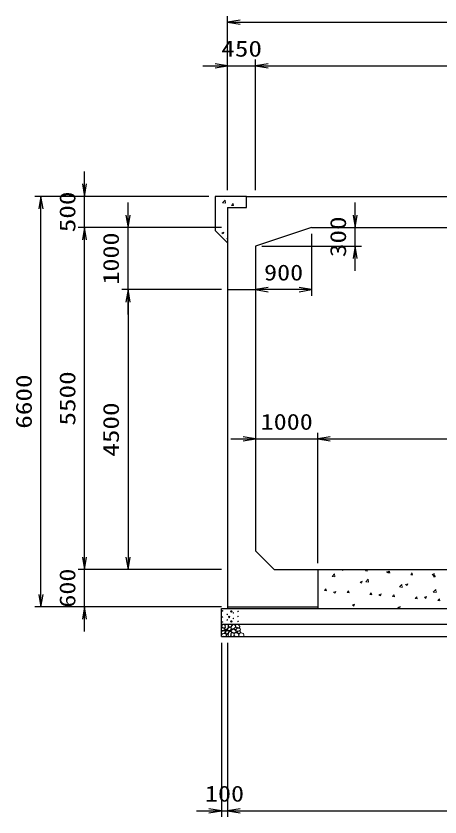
# Model space of a CAD drawing. Units: millimetres at full size. Extents: x 0 to 84100, y 0 to 59400.
# Drawn here: x 59200 to 66013, y 31470 to 44350 of the extents above; entities that cross this region are included whole.
import ezdxf
from ezdxf.enums import TextEntityAlignment as Align

# ---------------------------------------------------------------- set-up
doc = ezdxf.new("R2010")
doc.units = ezdxf.units.MM
for name, color, linetype, lineweight in [('D-DCR-HCHn', 4, 'Continuous', 9), ('D-STR-DIM', 7, 'Continuous', 25), ('D-STR-STRn', 1, 'Continuous', 25)]:
    doc.layers.add(name, color=color, linetype=linetype, lineweight=lineweight)
doc.styles.add('ＭＳ ゴシック', font='')
doc.styles.get('ＭＳ ゴシック').set_extended_font_data('MS Gothic')

# ---------------------------------------------------------------- blocks, each defined once
blk = doc.blocks.new('open_arrow')
at = {"color": 0, "linetype": 'Continuous', "lineweight": -2}
blk.add_lwpolyline([(7.5, 1.25), (0, 0), (7.5, -1.25)], dxfattribs=at)

msp = doc.modelspace()

# ---------------------------------------------------------------- linework, layer by layer
at = {"layer": 'D-DCR-HCHn'}
for p, q in [((62519.834, 41345.507), (62559.402, 41386.745)), ((62519.919, 41345.298), (62565.098, 41338.291)), ((62565.035, 41338.407), (62559.422, 41386.652)), ((62664.001, 41305.255), (62694.365, 41302.598)), ((62664.087, 41305.286), (62688.577, 41334.472)), ((62694.623, 41302.192), (62688.749, 41334.035)), ((62400.738, 40951.959), (62400, 40955.959)), ((62400, 40952.405), (62400.483, 40952.363)), ((62505.333, 40863.031), (62540.902, 40876.684)), ((62505.354, 40862.949), (62530.623, 40845.905)), ((62530.658, 40845.929), (62540.959, 40876.627)), ((62587.184, 40766.57), (62600, 40779.927)), ((62587.268, 40766.362), (62600, 40764.388)), ((64428.559, 35450), (64450.475, 35435.218)), ((64450.504, 35435.243), (64455.456, 35450)), ((64814.39, 35427.921), (64844.754, 35425.264)), ((64814.497, 35427.946), (64833.003, 35450)), ((64844.966, 35424.841), (64840.325, 35450)), ((65155.264, 35411.643), (65190.834, 35425.297)), ((65178.867, 35396.068), (65203.357, 35425.254)), ((65180.566, 35394.559), (65190.866, 35425.257)), ((65209.334, 35392.961), (65203.46, 35424.803)), ((64277.649, 35337.969), (64317.216, 35379.207)), ((64277.724, 35337.769), (64322.904, 35330.762)), ((64322.848, 35330.882), (64317.236, 35379.126)), ((64819.807, 35253.884), (64859.374, 35295.122)), ((64865.006, 35246.797), (64859.394, 35295.042)), ((65155.267, 35411.577), (65180.536, 35394.533)), ((65178.759, 35396.043), (65209.123, 35393.386)), ((65543.127, 35364.165), (65573.491, 35361.508)), ((65543.236, 35364.19), (65567.726, 35393.376)), ((65573.701, 35361.08), (65567.828, 35392.923)), ((65885.327, 35370.958), (65920.896, 35384.612)), ((65885.329, 35370.892), (65910.598, 35353.848)), ((65907.495, 35332.287), (65937.859, 35329.63)), ((65907.605, 35332.311), (65932.095, 35361.498)), ((65910.628, 35353.874), (65920.928, 35384.572)), ((65938.069, 35329.199), (65932.195, 35361.042)), ((64728.431, 35247.797), (64764.001, 35261.451)), ((64728.434, 35247.731), (64753.703, 35230.687)), ((64753.733, 35230.713), (64764.033, 35261.411)), ((64819.883, 35253.684), (64865.062, 35246.677)), ((65361.965, 35169.8), (65401.532, 35211.037)), ((65362.041, 35169.598), (65407.221, 35162.591)), ((65407.164, 35162.713), (65401.552, 35210.957)), ((65458.494, 35207.112), (65494.063, 35220.766)), ((65458.496, 35207.047), (65483.765, 35190.002)), ((65483.795, 35190.028), (65494.095, 35220.726)), ((64156.14, 35109.564), (64186.504, 35106.907)), ((64156.245, 35109.589), (64180.736, 35138.775)), ((64186.713, 35106.488), (64180.84, 35138.331)), ((64301.598, 35083.952), (64337.168, 35097.605)), ((64301.601, 35083.886), (64326.871, 35066.842)), ((64326.9, 35066.867), (64337.2, 35097.565)), ((64520.508, 35077.686), (64550.872, 35075.029)), ((64520.615, 35077.71), (64545.105, 35106.897)), ((64551.081, 35074.608), (64545.207, 35106.451)), ((64884.876, 35045.808), (64915.24, 35043.151)), ((64884.984, 35045.832), (64909.474, 35075.019)), ((64915.449, 35042.727), (64909.575, 35074.57)), ((65031.661, 35043.266), (65067.23, 35056.92)), ((65031.663, 35043.201), (65056.932, 35026.157)), ((65056.962, 35026.183), (65067.262, 35056.881)), ((65249.353, 35013.954), (65273.844, 35043.14)), ((65279.816, 35010.847), (65273.943, 35042.689)), ((65904.123, 35085.715), (65943.69, 35126.953)), ((65904.199, 35085.513), (65949.379, 35078.505)), ((65949.323, 35078.628), (65943.71, 35126.873)), ((65249.244, 35013.93), (65279.608, 35011.273)), ((65613.612, 34982.052), (65643.976, 34979.395)), ((65613.723, 34982.076), (65638.213, 35011.262)), ((65644.184, 34978.966), (65638.31, 35010.809)), ((65761.724, 35002.581), (65797.293, 35016.235)), ((65761.725, 35002.516), (65786.994, 34985.472)), ((65787.023, 34985.498), (65797.323, 35016.196)), ((65977.981, 34950.173), (66008.345, 34947.517)), ((65978.092, 34950.198), (66002.582, 34979.384)), ((66008.552, 34947.085), (66002.678, 34978.928)), ((64604.828, 34879.421), (64640.398, 34893.074)), ((64604.83, 34879.355), (64630.099, 34862.311)), ((64630.129, 34862.337), (64640.429, 34893.035)), ((65334.891, 34838.735), (65370.46, 34852.389)), ((65334.892, 34838.671), (65360.161, 34821.626)), ((65360.19, 34821.653), (65370.49, 34852.35))]:
    msp.add_line(p, q, dxfattribs=at)
for points in [[(62551.198, 34561.594), (62530.395, 34566.217), (62511.904, 34556.971), (62509.592, 34536.168), (62514.215, 34519.988), (62537.33, 34513.053), (62553.51, 34513.053), (62560.444, 34524.611), (62560.444, 34550.037)], [(62569.69, 34563.906), (62562.756, 34543.102), (62565.067, 34519.988), (62548.887, 34494.562), (62569.69, 34483.005), (62592.805, 34494.562), (62606.673, 34513.053), (62611.296, 34543.102), (62606.673, 34559.283), (62592.805, 34566.217)], [(62608.985, 34508.431), (62597.427, 34480.693), (62606.673, 34469.136), (62634.411, 34469.136), (62645.968, 34473.759), (62657.525, 34489.939), (62657.525, 34503.808), (62645.968, 34522.299), (62632.099, 34524.611)], [(62673.447, 34486.214), (62660.689, 34490.569), (62659.425, 34518.678), (62672.512, 34547.359), (62689.448, 34563.536), (62721.403, 34557.032), (62724.133, 34521.913), (62713.816, 34509.876), (62685.739, 34494.301)], [(62704.798, 34495.711), (62706.454, 34489.566), (62712.011, 34485.193), (62724.19, 34483.302), (62735.305, 34489.802), (62745.592, 34499.138), (62754.858, 34507.333), (62754.635, 34513.462), (62748.736, 34518.875), (62734.203, 34520.356), (62721.47, 34514.383), (62712.011, 34505.165), (62707.281, 34500.556)], [(62732.012, 34529.601), (62725.964, 34535.086), (62724.897, 34540.792), (62728.414, 34553.305), (62738.71, 34567.61), (62761.004, 34566.105), (62782.571, 34555.811), (62797.195, 34535.597), (62795.021, 34522.456), (62788.02, 34515.716), (62776.769, 34513.215), (62760.511, 34517.483), (62739.289, 34524.481)], [(62507.281, 34503.808), (62500.346, 34483.005), (62509.592, 34469.136), (62532.707, 34466.824), (62548.488, 34473.599), (62541.952, 34489.939), (62546.575, 34499.185), (62537.33, 34508.431), (62523.461, 34513.053)], [(62551.155, 34427.009), (62568.277, 34452.692), (62566.137, 34459.112), (62542.594, 34465.533), (62521.192, 34463.393), (62506.21, 34450.551), (62504.07, 34435.57), (62506.21, 34420.588), (62523.332, 34416.308)], [(62559.716, 34373.503), (62574.698, 34379.924), (62578.978, 34401.326), (62570.417, 34416.308), (62555.435, 34420.588), (62536.173, 34418.448), (62514.771, 34409.887), (62504.07, 34397.045), (62504.07, 34382.064), (62510.49, 34373.503), (62536.173, 34375.643)], [(62574.313, 34483.005), (62562.756, 34473.759), (62567.379, 34466.824), (62583.559, 34466.824), (62590.493, 34469.136), (62595.116, 34478.382), (62588.182, 34485.316)], [(62611.082, 34427.009), (62621.783, 34452.692), (62613.222, 34463.393), (62587.539, 34463.393), (62576.838, 34459.112), (62566.137, 34444.131), (62566.137, 34431.289), (62576.838, 34414.167), (62589.679, 34412.027)], [(62606.801, 34379.924), (62606.801, 34405.606), (62596.1, 34412.027), (62585.399, 34405.606), (62583.259, 34390.625), (62585.399, 34377.783), (62600.381, 34373.503)], [(62647.466, 34375.643), (62653.886, 34394.905), (62651.746, 34416.308), (62666.728, 34439.85), (62647.466, 34450.551), (62626.063, 34439.85), (62613.222, 34422.728), (62608.941, 34394.905), (62613.222, 34379.924), (62626.063, 34373.503)], [(62643.185, 34450.551), (62653.886, 34459.112), (62649.606, 34465.533), (62634.624, 34465.533), (62628.204, 34463.393), (62623.923, 34454.832), (62630.344, 34448.411)], [(62664.588, 34377.783), (62683.85, 34373.503), (62700.972, 34382.064), (62703.112, 34401.326), (62700.968, 34424.878), (62677.429, 34432.327), (62662.447, 34428.603), (62656.027, 34412.027), (62656.027, 34388.484)], [(62713.203, 34429.532), (62677.829, 34436.129), (62662.782, 34448.266), (62658.03, 34467.263), (62672.713, 34481.629), (62701.323, 34489.69), (62722.97, 34476.761), (62736.961, 34459.347), (62733.002, 34441.67)], [(62712.352, 34423.637), (62727.306, 34432.556), (62753.44, 34432.292), (62774.93, 34413.525), (62778.643, 34384.899), (62764.853, 34374.245), (62728.098, 34371.871), (62711.731, 34381.633), (62707.172, 34404.06)], [(62793.372, 34461.832), (62798.688, 34466.874), (62805.476, 34475.68), (62807.145, 34483.275), (62803.144, 34497.685), (62789.088, 34508.67), (62768.907, 34507.89), (62741.698, 34493.001), (62732.086, 34480.757), (62735.152, 34466.784), (62744.778, 34460.04), (62753.599, 34459.145), (62767.363, 34459.524), (62780.808, 34461.002)], [(62749.971, 34435.265), (62754.183, 34438.446), (62757.686, 34443.505), (62757.81, 34450.431), (62753.414, 34456.067), (62745.769, 34457.977), (62739.356, 34456.179), (62737.704, 34450.442), (62736.896, 34444.835), (62737.881, 34437.456), (62743.975, 34434.127)], [(62777.597, 34420.331), (62767.895, 34425.079), (62760.89, 34433.822), (62760.719, 34445.084), (62764.942, 34455.627), (62780.189, 34457.625), (62795.054, 34458.018), (62809.481, 34452.512), (62811.849, 34443.273), (62799.54, 34432.195), (62784.555, 34423.15)], [(62809.972, 34372.493), (62794.837, 34374.274), (62784.866, 34379.787), (62780.835, 34392.722), (62780.945, 34404.963), (62790.172, 34421.678), (62808.242, 34432.822), (62835.731, 34428.403), (62857.453, 34420.334), (62862.643, 34396.125), (62858.03, 34378.257), (62836.884, 34372.877)]]:
    msp.add_lwpolyline(points, close=True, dxfattribs=at)
msp.add_lwpolyline([(62643.432, 34568.547), (62626.093, 34566.446), (62614.258, 34558.701), (62614.626, 34539.819), (62620.514, 34526.087), (62635.025, 34526.185), (62655.107, 34529.153), (62664.799, 34543.689), (62674.082, 34553.492), (62676.884, 34564.345), (62664.099, 34568.547), (62643.082, 34568.547)], dxfattribs=at)
for centre, radius in [((62517.803, 34784.121), 4.5), ((62659.996, 34775.045), 11.25), ((62768.909, 34775.045), 4.5), ((62516.091, 34686.145), 4.5), ((62593.437, 34727.541), 4.5), ((62625.004, 34686.145), 11.25), ((62691.563, 34751.359), 4.5), ((62691.563, 34662.459), 4.5), ((62767.197, 34695.221), 4.5), ((62517.803, 34605.879), 4.5), ((62593.437, 34638.641), 4.5), ((62659.996, 34614.955), 11.25), ((62768.909, 34614.955), 4.5)]:
    msp.add_circle(centre, radius, dxfattribs=at)
at = {"layer": 'D-STR-DIM'}
for p, q in [((62600, 41550), (62600, 44350)), ((62600, 44250), (73500, 44250)), ((62200, 43550), (63450, 43550)), ((62600, 41550), (62600, 43650)), ((63050, 41550), (63050, 43650)), ((63050, 41550), (63050, 43650)), ((63050, 43550), (73050, 43550)), ((60300, 40550), (60300, 41850)), ((62300, 41450), (59500, 41450)), ((59600, 34850), (59600, 41450)), ((62300, 41450), (60200, 41450)), ((61000, 39550), (61000, 41350)), ((64650, 40250), (64650, 41350)), ((62500, 40950), (60200, 40950)), ((62500, 40950), (60200, 40950)), ((60300, 35450), (60300, 40950)), ((62500, 40950), (60900, 40950)), ((63950, 40850), (63950, 39850)), ((64050, 40950), (64750, 40950)), ((63150, 40650), (64750, 40650)), ((63050, 40550), (63050, 39850)), ((62500, 39950), (60900, 39950)), ((62500, 39950), (60900, 39950)), ((61000, 39950), (61000, 35450)), ((63950, 39950), (63050, 39950)), ((64050, 35550), (64050, 37650)), ((64050, 35550), (64050, 37650)), ((62650, 37550), (64450, 37550)), ((64050, 37550), (72050, 37550)), ((60300, 34450), (60300, 35850)), ((62500, 35450), (60200, 35450)), ((62500, 35450), (60200, 35450)), ((62500, 35450), (60900, 35450)), ((62500, 34850), (59500, 34850)), ((62500, 34850), (60200, 34850)), ((62500, 34270), (62500, 31470)), ((62600, 34270), (62600, 31470)), ((62600, 34270), (62600, 31470)), ((62100, 31570), (63000, 31570)), ((62600, 31570), (73500, 31570))]:
    msp.add_line(p, q, dxfattribs=at)
at = {"layer": 'D-STR-STRn'}
for p, q in [((62400, 41450), (62400, 40900)), ((62905, 41450), (62400, 41450)), ((62905, 41450), (73195, 41450)), ((62905, 41270), (62905, 41450)), ((62600, 41270), (62905, 41270)), ((62600, 41270), (62600, 34850)), ((62400, 40900), (62600, 40700)), ((63950, 40950), (63050, 40650)), ((63950, 40950), (72150, 40950)), ((63050, 40650), (63050, 35750)), ((62600, 39950), (63050, 39950)), ((63050, 35750), (63350, 35450)), ((63350, 35450), (72750, 35450)), ((64050, 35450), (64050, 34820)), ((62500, 34820), (73600, 34820)), ((62500, 34370), (62500, 34820)), ((62600, 34850), (64050, 34850)), ((62600, 34850), (62600, 34820)), ((62500, 34570), (73600, 34570)), ((62500, 34370), (73600, 34370))]:
    msp.add_line(p, q, dxfattribs=at)

# ---------------------------------------------------------------- block references
at = {"layer": 'D-STR-DIM', "xscale": 26.7, "yscale": 26.7}
for p in [(62600, 44250), (63050, 43550), (63050, 43550), (63050, 39950), (64050, 37550), (64050, 37550), (62600, 31570), (62600, 31570)]:
    msp.add_blockref('open_arrow', p, dxfattribs=at)
for p, rotation in [((62600, 43550), 180), ((60300, 41450), 90), ((59600, 41450), 270), ((61000, 40950), 90), ((64650, 40950), 90), ((60300, 40950), 270), ((60300, 40950), 270), ((64650, 40650), 270), ((61000, 39950), 270), ((61000, 39950), 270), ((63950, 39950), 180), ((63050, 37550), 180), ((60300, 35450), 90), ((60300, 35450), 90), ((61000, 35450), 90), ((59600, 34850), 90), ((60300, 34850), 270), ((62500, 31570), 180)]:
    msp.add_blockref('open_arrow', p, dxfattribs=dict(at, rotation=rotation))

# ---------------------------------------------------------------- texts
at = {"layer": 'D-STR-DIM', "style": 'ＭＳ ゴシック'}
for s, width, p in [('450', 1.25, (62825, 43825)), ('900', 1.2, (63500, 40225)), ('1000', 1.2, (63550, 37825)), ('100', 1.2, (62550, 31845))]:
    msp.add_text(s, height=256.6, dxfattribs=dict(at, width=width)).set_placement(p, align=Align.MIDDLE_CENTER)
for s, width, p in [('500', 1.25, (60025, 41200)), ('300', 1.25, (64375, 40800)), ('1000', 1.2, (60725, 40450)), ('6600', 1.25, (59325, 38150)), ('5500', 1.25, (60025, 38200)), ('4500', 1.25, (60725, 37700)), ('600', 1.2, (60025, 35150))]:
    msp.add_text(s, height=256.6, rotation=90, dxfattribs=dict(at, width=width)).set_placement(p, align=Align.MIDDLE_CENTER)

doc.saveas('drawing.dxf')
